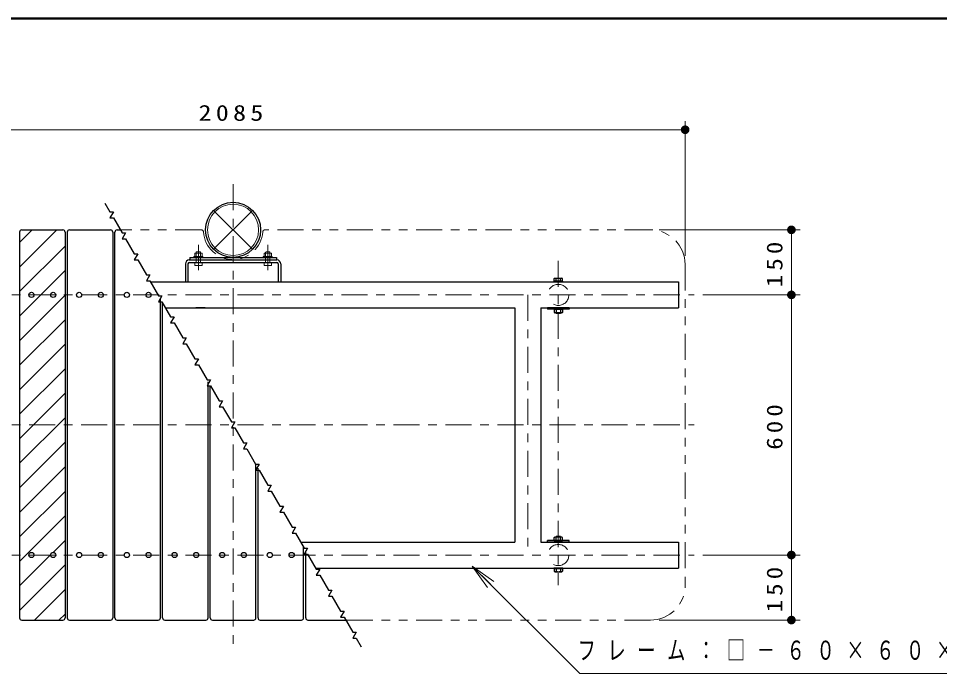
# Model space of a CAD drawing. Units: millimetres on the paper, scale 1:20. Extents: x -365 to 10, y -38 to 257.
# Drawn here: x -306.4 to -200.2, y 181.4 to 257 of the extents above; entities that cross this region are included whole.
import ezdxf

# ---------------------------------------------------------------- set-up
doc = ezdxf.new("R2010")
doc.units = ezdxf.units.MM
for name, pattern in [('USER1', [4.5, 2.5, -2]), ('USER2', [6, 3, -1, 1, -1]), ('USER3', [8, 3, -1, 1, -1, 1, -1])]:
    doc.linetypes.add(name, pattern=pattern)
doc.layers.add('LY_1', color=7, linetype='Continuous', lineweight=13)
doc.styles.add('ＭＳ ゴシック', font='')
doc.styles.get('ＭＳ ゴシック').set_extended_font_data('MS Gothic')

# ---------------------------------------------------------------- blocks, each defined once
blk = doc.blocks.new('filled_dot')
at = {"color": 0, "linetype": 'Continuous', "lineweight": -2, "const_width": 1.25}
blk.add_lwpolyline([(-0.625, 0, 1), (0.625, 0, 1)], format="xyb", close=True, dxfattribs=at)

msp = doc.modelspace()

# ---------------------------------------------------------------- linework, layer by layer
at = {"layer": 'LY_1', "lineweight": 50}
msp.add_line((0, 257), (-365, 257), dxfattribs=at)
at = {"layer": 'LY_1'}
for p, q in [((-229.502, 229.618), (-229.502, 245.164)), ((-333.752, 244.164), (-229.502, 244.164)), ((-283.872, 234.863), (-279.382, 230.373)), ((-279.382, 234.863), (-283.872, 230.373)), ((-306.252, 231.149), (-304.783, 232.618)), ((-306.252, 228.321), (-301.955, 232.618)), ((-232.502, 232.618), (-216.25, 232.618)), ((-217.25, 232.618), (-217.25, 225.118)), ((-306.252, 225.493), (-301.002, 230.743)), ((-286.152, 229.543), (-285.102, 229.543)), ((-286.152, 229.543), (-286.152, 229.443)), ((-286.052, 229.943), (-286.052, 229.543)), ((-286.052, 229.943), (-285.202, 229.943)), ((-285.827, 230.093), (-285.877, 230.043)), ((-285.877, 230.043), (-285.877, 228.843)), ((-285.827, 230.093), (-285.427, 230.093)), ((-285.377, 230.043), (-285.427, 230.093)), ((-285.377, 230.043), (-285.377, 228.843)), ((-285.202, 229.943), (-285.202, 229.543)), ((-285.102, 229.543), (-285.102, 229.443)), ((-277.102, 229.543), (-278.152, 229.543)), ((-278.152, 229.543), (-278.152, 229.443)), ((-278.052, 229.943), (-278.052, 229.543)), ((-277.202, 229.943), (-278.052, 229.943)), ((-277.877, 230.043), (-277.827, 230.093)), ((-277.877, 230.043), (-277.877, 228.843)), ((-277.427, 230.093), (-277.827, 230.093)), ((-277.427, 230.093), (-277.377, 230.043)), ((-277.377, 230.043), (-277.377, 228.843)), ((-277.202, 229.943), (-277.202, 229.543)), ((-277.102, 229.543), (-277.102, 229.443)), ((-286.052, 228.493), (-286.052, 228.843)), ((-286.052, 228.843), (-285.202, 228.843)), ((-286.052, 228.493), (-285.202, 228.493)), ((-285.202, 228.493), (-285.202, 228.843)), ((-278.052, 228.493), (-278.052, 228.843)), ((-277.202, 228.843), (-278.052, 228.843)), ((-277.202, 228.493), (-278.052, 228.493)), ((-277.202, 228.493), (-277.202, 228.843)), ((-306.252, 222.664), (-301.002, 227.914)), ((-306.252, 219.836), (-301.002, 225.086)), ((-227.461, 225.118), (-216.25, 225.118)), ((-217.25, 225.118), (-217.25, 195.118)), ((-306.252, 217.007), (-301.002, 222.257)), ((-306.252, 214.179), (-301.002, 219.429)), ((-306.252, 211.35), (-301.002, 216.6)), ((-306.252, 208.522), (-301.002, 213.772)), ((-306.252, 205.694), (-301.002, 210.944)), ((-306.252, 202.865), (-301.002, 208.115)), ((-306.252, 200.037), (-301.002, 205.287)), ((-306.252, 197.208), (-301.002, 202.458)), ((-306.252, 194.38), (-301.002, 199.63)), ((-302.385, 195.418), (-301.002, 196.801)), ((-306.252, 191.551), (-302.677, 195.127)), ((-227.461, 195.118), (-216.25, 195.118)), ((-217.25, 195.118), (-217.25, 187.618)), ((-306.252, 188.723), (-301.002, 193.973)), ((-252.278, 191.36), (-254.046, 193.834)), ((-254.046, 193.834), (-251.571, 192.067)), ((-254.046, 193.834), (-251.924, 191.713)), ((-304.528, 187.618), (-301.002, 191.145)), ((-301.7, 187.618), (-301.002, 188.316)), ((-232.502, 187.618), (-216.25, 187.618))]:
    msp.add_line(p, q, dxfattribs=at)
at = {"layer": 'LY_1', "linetype": 'USER2'}
for p, q in [((-281.627, 237.876), (-281.627, 184.532)), ((-244.127, 229.044), (-244.127, 191.644)), ((-335.131, 225.118), (-228.461, 225.118)), ((-247.627, 225.118), (-247.627, 195.118)), ((-335.131, 210.118), (-228.461, 210.118)), ((-335.131, 195.118), (-228.461, 195.118))]:
    msp.add_line(p, q, dxfattribs=at)
at = {"layer": 'LY_1', "lineweight": 25}
for p, q in [((-306.002, 232.618), (-301.252, 232.618)), ((-300.502, 232.618), (-295.752, 232.618)), ((-295.002, 232.618), (-294.617, 232.618)), ((-306.252, 232.368), (-306.252, 187.868)), ((-301.002, 232.368), (-301.002, 187.868)), ((-300.752, 232.368), (-300.752, 187.868)), ((-295.502, 232.368), (-295.502, 187.868)), ((-295.252, 187.868), (-295.252, 232.368)), ((-286.627, 229.443), (-276.627, 229.443)), ((-286.627, 229.443), (-286.627, 229.143)), ((-276.627, 229.443), (-276.627, 229.143)), ((-287.127, 228.693), (-287.127, 226.618)), ((-286.827, 228.693), (-286.827, 226.618)), ((-286.677, 229.143), (-276.577, 229.143)), ((-286.677, 228.843), (-276.577, 228.843)), ((-276.427, 228.693), (-276.427, 226.618)), ((-276.127, 228.693), (-276.127, 226.618)), ((-291.153, 226.618), (-230.252, 226.618)), ((-244.652, 226.718), (-244.652, 226.618)), ((-243.602, 226.718), (-244.652, 226.718)), ((-243.602, 226.618), (-244.652, 226.618)), ((-244.617, 226.993), (-244.539, 227.038)), ((-244.617, 226.718), (-244.617, 226.993)), ((-244.539, 227.038), (-243.714, 227.038)), ((-244.372, 226.718), (-244.372, 226.993)), ((-243.881, 226.718), (-243.881, 226.993)), ((-243.636, 226.993), (-243.714, 227.038)), ((-243.636, 226.718), (-243.636, 226.993)), ((-243.602, 226.618), (-243.602, 226.718)), ((-230.252, 226.618), (-230.252, 223.618)), ((-290.002, 187.868), (-290.002, 224.624)), ((-289.752, 187.868), (-289.752, 224.191)), ((-289.421, 223.618), (-249.127, 223.618)), ((-284.852, 223.618), (-285.902, 223.618)), ((-278.402, 223.618), (-277.352, 223.618)), ((-249.127, 223.618), (-249.127, 196.618)), ((-246.127, 223.618), (-230.252, 223.618)), ((-246.127, 223.618), (-246.127, 196.618)), ((-245.377, 223.618), (-245.377, 223.458)), ((-242.877, 223.618), (-245.377, 223.618)), ((-242.877, 223.458), (-245.377, 223.458)), ((-244.617, 223.458), (-244.617, 223.103)), ((-244.617, 223.458), (-243.636, 223.458)), ((-244.617, 223.103), (-244.539, 223.058)), ((-243.714, 223.058), (-244.539, 223.058)), ((-244.377, 223.058), (-244.377, 222.968)), ((-244.372, 223.458), (-244.372, 223.103)), ((-243.881, 223.458), (-243.881, 223.103)), ((-243.877, 223.058), (-243.877, 222.968)), ((-243.636, 223.103), (-243.714, 223.058)), ((-243.636, 223.458), (-243.636, 223.103)), ((-242.877, 223.618), (-242.877, 223.458)), ((-243.877, 222.968), (-244.377, 222.968)), ((-284.502, 187.868), (-284.502, 215.098)), ((-284.252, 187.868), (-284.252, 214.665)), ((-279.002, 187.868), (-279.002, 205.571)), ((-278.752, 187.868), (-278.752, 205.138)), ((-273.832, 196.618), (-249.127, 196.618)), ((-246.127, 196.618), (-230.252, 196.618)), ((-245.377, 196.618), (-245.377, 196.778)), ((-242.877, 196.778), (-245.377, 196.778)), ((-242.877, 196.618), (-245.377, 196.618)), ((-244.617, 197.133), (-244.539, 197.178)), ((-244.617, 196.778), (-244.617, 197.133)), ((-244.617, 196.778), (-243.636, 196.778)), ((-243.714, 197.178), (-244.539, 197.178)), ((-243.877, 197.268), (-244.377, 197.268)), ((-244.377, 197.178), (-244.377, 197.268)), ((-244.372, 196.778), (-244.372, 197.133)), ((-243.881, 196.778), (-243.881, 197.133)), ((-243.877, 197.178), (-243.877, 197.268)), ((-243.636, 197.133), (-243.714, 197.178)), ((-243.636, 196.778), (-243.636, 197.133)), ((-242.877, 196.618), (-242.877, 196.778)), ((-230.252, 196.618), (-230.252, 193.618)), ((-273.502, 187.868), (-273.502, 196.045)), ((-273.252, 187.868), (-273.252, 195.612)), ((-272.1, 193.618), (-230.252, 193.618)), ((-244.652, 193.518), (-244.652, 193.618)), ((-243.602, 193.618), (-244.652, 193.618)), ((-243.602, 193.518), (-244.652, 193.518)), ((-244.617, 193.518), (-244.617, 193.243)), ((-244.372, 193.518), (-244.372, 193.243)), ((-243.881, 193.518), (-243.881, 193.243)), ((-243.636, 193.518), (-243.636, 193.243)), ((-243.602, 193.618), (-243.602, 193.518)), ((-244.617, 193.243), (-244.539, 193.198)), ((-244.539, 193.198), (-243.714, 193.198)), ((-243.636, 193.243), (-243.714, 193.198)), ((-306.002, 187.618), (-301.252, 187.618)), ((-300.502, 187.618), (-295.752, 187.618)), ((-295.002, 187.618), (-290.252, 187.618)), ((-289.502, 187.618), (-284.752, 187.618)), ((-284.002, 187.618), (-279.252, 187.618)), ((-278.502, 187.618), (-273.752, 187.618)), ((-273.002, 187.618), (-268.636, 187.618))]:
    msp.add_line(p, q, dxfattribs=at)
at = {"layer": 'LY_1', "linetype": 'USER3'}
for p, q in [((-285.293, 232.618), (-294.617, 232.618)), ((-233.502, 232.618), (-277.96, 232.618)), ((-285.627, 227.951), (-285.627, 230.892)), ((-277.627, 227.951), (-277.627, 230.892)), ((-229.502, 228.618), (-229.502, 191.618)), ((-233.502, 187.618), (-268.636, 187.618))]:
    msp.add_line(p, q, dxfattribs=at)
at = {"layer": 'LY_1', "lineweight": 25}
msp.add_lwpolyline([(-296.399, 235.704), (-295.827, 234.713), (-295.427, 234.713), (-295.827, 234.02), (-295.427, 234.02), (-294.427, 232.288), (-294.027, 232.288), (-294.427, 231.595), (-294.027, 231.595), (-293.027, 229.863), (-292.627, 229.863), (-293.027, 229.171), (-292.627, 229.171), (-291.627, 227.438), (-291.227, 227.438), (-291.627, 226.746), (-291.227, 226.746), (-290.227, 225.014), (-289.827, 225.014), (-290.227, 224.321), (-289.827, 224.321), (-288.827, 222.589), (-288.427, 222.589), (-288.827, 221.896), (-288.427, 221.896), (-287.427, 220.164), (-287.027, 220.164), (-287.427, 219.471), (-287.027, 219.471), (-286.027, 217.739), (-285.627, 217.739), (-286.027, 217.046), (-285.627, 217.046), (-284.627, 215.314), (-284.227, 215.314), (-284.627, 214.621), (-284.227, 214.621), (-283.227, 212.889), (-282.827, 212.889), (-283.227, 212.196), (-282.827, 212.196), (-281.827, 210.464), (-281.427, 210.464), (-281.827, 209.772), (-281.427, 209.772), (-280.427, 208.039), (-280.027, 208.039), (-280.427, 207.347), (-280.027, 207.347), (-279.027, 205.615), (-278.627, 205.615), (-279.027, 204.922), (-278.627, 204.922), (-277.627, 203.19), (-277.227, 203.19), (-277.627, 202.497), (-277.227, 202.497), (-276.227, 200.765), (-275.827, 200.765), (-276.227, 200.072), (-275.827, 200.072), (-274.827, 198.34), (-274.427, 198.34), (-274.827, 197.647), (-274.427, 197.647), (-273.427, 195.915), (-273.027, 195.915), (-273.427, 195.222), (-273.027, 195.222), (-272.027, 193.49), (-271.627, 193.49), (-272.027, 192.797), (-271.627, 192.797), (-270.627, 191.065), (-270.227, 191.065), (-270.627, 190.373), (-270.227, 190.373), (-269.227, 188.641), (-268.827, 188.641), (-269.227, 187.948), (-268.827, 187.948), (-267.827, 186.216), (-267.427, 186.216), (-267.827, 185.523), (-267.427, 185.523), (-266.855, 184.532)], dxfattribs=at)
at = {"layer": 'LY_1'}
msp.add_lwpolyline([(-254.046, 193.834), (-241.659, 181.448), (-193.423, 181.448)], dxfattribs=at)
at = {"layer": 'LY_1', "lineweight": 25}
for centre, radius in [((-281.627, 232.618), 3.175), ((-304.877, 225.118), 0.3), ((-302.377, 225.118), 0.3), ((-299.377, 225.118), 0.3), ((-296.877, 225.118), 0.3), ((-293.877, 225.118), 0.3), ((-291.377, 225.118), 0.3), ((-304.877, 195.118), 0.3), ((-302.377, 195.118), 0.3), ((-299.377, 195.118), 0.3), ((-296.877, 195.118), 0.3), ((-293.877, 195.118), 0.3), ((-291.377, 195.118), 0.3), ((-288.377, 195.118), 0.3), ((-285.877, 195.118), 0.3), ((-282.877, 195.118), 0.3), ((-280.377, 195.118), 0.3), ((-277.377, 195.118), 0.3), ((-274.877, 195.118), 0.3)]:
    msp.add_circle(centre, radius, dxfattribs=at)
at = {"layer": 'LY_1'}
msp.add_circle((-281.627, 232.618), 2.95, dxfattribs=at)
at = {"layer": 'LY_1', "linetype": 'USER1'}
for centre in [(-244.127, 225.118), (-244.127, 195.118)]:
    msp.add_circle(centre, 1.215, dxfattribs=at)
at = {"layer": 'LY_1', "lineweight": 25}
for centre, radius, start, end in [((-306.002, 232.368), 0.25, 90, 180), ((-301.252, 232.368), 0.25, 0, 90), ((-300.502, 232.368), 0.25, 90, 180), ((-295.752, 232.368), 0.25, 0, 90), ((-295.002, 232.368), 0.25, 90, 180), ((-286.677, 228.693), 0.45, 90, 180), ((-286.677, 228.693), 0.15, 90, 180), ((-276.577, 228.693), 0.45, 0, 90), ((-276.577, 228.693), 0.15, 0, 90), ((-244.495, 226.78), 0.245, 60.00001, 119.99999), ((-244.127, 226.349), 0.689, 69.136, 110.864), ((-243.759, 226.78), 0.245, 60.00001, 119.99999), ((-244.495, 223.282), 0.217, 235.61587, 304.38414), ((-244.127, 223.877), 0.812, 252.41211, 287.58789), ((-243.759, 223.282), 0.217, 235.61587, 304.38414), ((-244.495, 196.953), 0.217, 55.61586, 124.38414), ((-244.127, 196.359), 0.812, 72.41211, 107.58789), ((-243.759, 196.953), 0.217, 55.61586, 124.38414), ((-244.495, 193.456), 0.245, 240.00001, 299.99999), ((-244.127, 193.887), 0.689, 249.136, 290.864), ((-243.759, 193.456), 0.245, 240.00001, 299.99999), ((-306.002, 187.868), 0.25, 180, 270), ((-301.252, 187.868), 0.25, 270, 0), ((-300.502, 187.868), 0.25, 180, 270), ((-295.752, 187.868), 0.25, 270, 0), ((-295.002, 187.868), 0.25, 180, 270), ((-290.252, 187.868), 0.25, 270, 0), ((-289.502, 187.868), 0.25, 180, 270), ((-284.752, 187.868), 0.25, 270, 0), ((-284.002, 187.868), 0.25, 180, 270), ((-279.252, 187.868), 0.25, 270, 0), ((-278.502, 187.868), 0.25, 180, 270), ((-273.752, 187.868), 0.25, 270, 0), ((-273.002, 187.868), 0.25, 180, 270)]:
    msp.add_arc(centre, radius, start, end, dxfattribs=at)
at = {"layer": 'LY_1', "linetype": 'USER3'}
for centre, radius, start, end in [((-285.293, 232.368), 0.25, 3.90069, 90), ((-277.96, 232.368), 0.25, 90, 176.09931), ((-233.502, 228.618), 4, 0, 90), ((-281.627, 232.618), 3.425, 183.90069, 356.09931), ((-233.502, 191.618), 4, 270, 0)]:
    msp.add_arc(centre, radius, start, end, dxfattribs=at)

# ---------------------------------------------------------------- block references
at = {"layer": 'LY_1', "xscale": 0.4, "yscale": 0.4}
for p, rotation in [((-229.502, 244.164), 180), ((-217.25, 232.618), 270), ((-217.25, 225.118), 90), ((-217.25, 225.118), 270), ((-217.25, 195.118), 90), ((-217.25, 195.118), 270), ((-217.25, 187.618), 90)]:
    msp.add_blockref('filled_dot', p, dxfattribs=dict(at, rotation=rotation))

# ---------------------------------------------------------------- texts
at = {"layer": 'LY_1', "style": 'ＭＳ ゴシック'}
for s, insert, char_height, attachment_point in [('\\T1.33;\\W1.2;2085', (-281.627, 245.164), 1.833, 8), ('\\T1.64;\\W0.7;フレーム：□－６０×６０×２．３', (-241.904, 184.098), 2.199, 4)]:
    msp.add_mtext(s, dxfattribs=dict(at, insert=insert, char_height=char_height, attachment_point=attachment_point))
at = {"layer": 'LY_1', "char_height": 1.833, "attachment_point": 8, "rotation": 90, "style": 'ＭＳ ゴシック'}
for s, insert in [('\\T1.33;\\W1.15;150', (-218.25, 228.868)), ('\\T1.33;\\W1.15;600', (-218.25, 210.118)), ('\\T1.33;\\W1.15;150', (-218.25, 191.368))]:
    msp.add_mtext(s, dxfattribs=dict(at, insert=insert))

doc.saveas('drawing.dxf')
